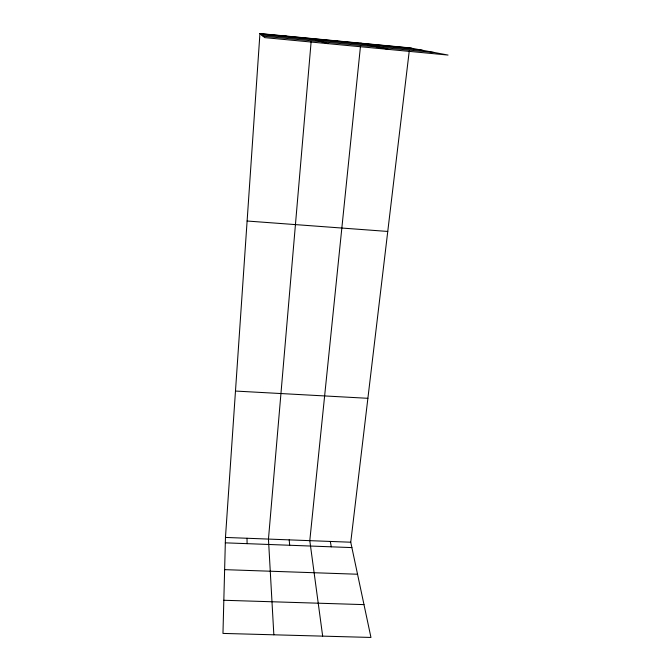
<?xml version="1.0" encoding="UTF-8"?>
<svg xmlns="http://www.w3.org/2000/svg" width="671" height="671" viewBox="0 0 671 671"><rect width="100%" height="100%" fill="white"/><g stroke="black" fill="none" stroke-linecap="round" stroke-linejoin="round"><path stroke-width="1.01" d="M259.937 33.55L264.743 37.626L448.035 55.064L409.629 47.851L259.937 33.55L225.464 537.437L222.965 633.416L370.954 637.45L350.748 542.218L409.251 50.971M311.143 41.535L268.459 539.073L273.843 634.8M360.478 46.232L309.792 540.65L322.667 636.133M223.829 600.268L363.992 604.621M224.626 569.645L357.542 574.233M225.464 537.437L350.748 542.218M225.322 542.839L351.889 547.595M235.479 391.059L367.884 398.306M247.113 221.019L387.754 231.445M260.197 33.768L411.717 48.245M261.514 34.884L422.227 50.216M263.04 36.184L434.473 52.514M385.28 45.519L387.083 45.888M360.797 43.187L388.4 49.394M336.171 40.83L337.37 41.141M311.411 38.465L327.934 43.64M285.745 36.016L286.332 36.268M330.317 541.438L331.256 546.815M289.176 539.87L289.696 545.255M247.012 538.259L247.096 543.661"/></g></svg>
